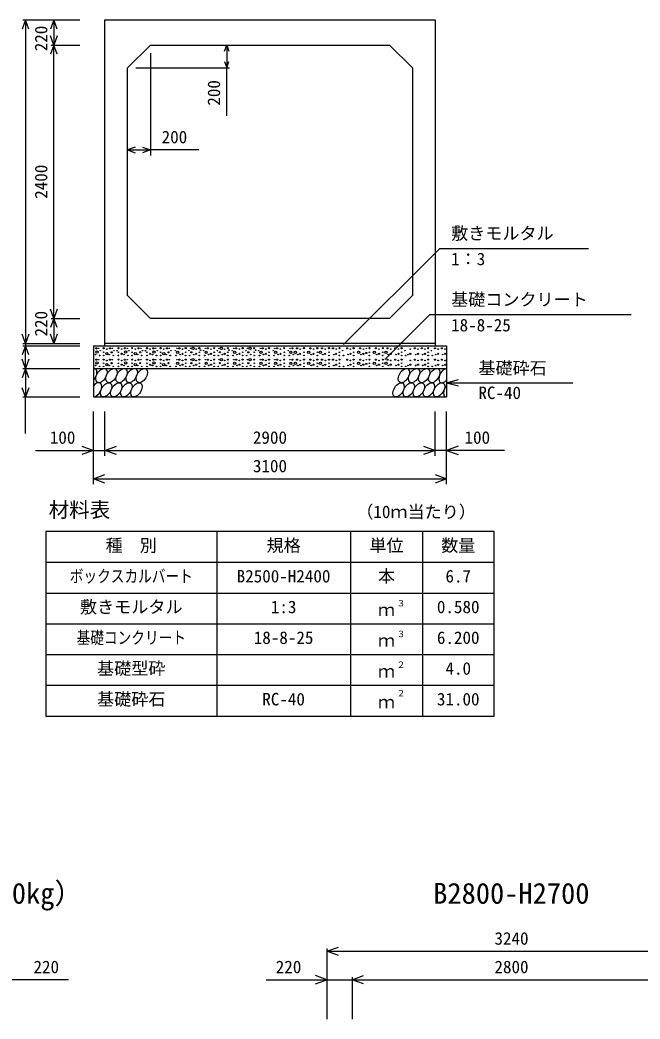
# Model space of a CAD drawing. Units: millimetres, scale not verified. Extents: x -100800 to 100800, y -35640 to 35640.
# Drawn here: x 75645 to 81087, y 268 to 9040 of the extents above; entities that cross this region are included whole.
import ezdxf
from ezdxf.enums import TextEntityAlignment as Align

# ---------------------------------------------------------------- set-up
doc = ezdxf.new("R2010")
doc.units = ezdxf.units.MM
doc.header["$LTSCALE"] = 120
for name, color, linetype, lineweight in [('0-0_DIM', 7, 'Continuous', 25), ('0-2_HATCH', 6, 'Continuous', 25), ('0-3_HYO', 3, 'Continuous', 25), ('0-4_HYO2', 4, 'Continuous', 25), ('0-5_OUTLINE', 3, 'Continuous', 25), ('0-7_TXT', 7, 'Continuous', 25)]:
    doc.layers.add(name, color=color, linetype=linetype, lineweight=lineweight)
doc.styles.add('ＭＳ ゴシック', font='')
doc.styles.get('ＭＳ ゴシック').set_extended_font_data('MS Gothic')

msp = doc.modelspace()

# ---------------------------------------------------------------- linework, layer by layer
at = {"layer": '0-0_DIM'}
for p, q in [((75669, 9040.3), (76169.1, 9040.3)), ((75693, 9040.3), (75693, 6200.3)), ((75943, 9040.3), (75943, 8820.3)), ((75919, 8820.3), (76169.1, 8820.3)), ((75943, 6420.3), (75943, 8820.3)), ((77459.5, 8820.3), (77459.5, 8620.3)), ((76789.1, 8748.3), (76789.1, 7851.7)), ((76661.1, 8620.3), (77483.5, 8620.3)), ((77459.5, 8199.5), (77459.5, 8620.3)), ((76589.1, 7899.7), (76789.1, 7899.7)), ((77213.2, 7899.7), (76789.1, 7899.7)), ((79329, 7034.2), (78484.9, 6190.2)), ((79329, 7034.2), (80634.7, 7034.2)), ((75919, 6420.3), (76169.1, 6420.3)), ((75943, 6420.3), (75943, 6200.3)), ((79241.3, 6453.1), (78848.5, 6060.3)), ((79241.3, 6453.1), (81010.3, 6453.1)), ((75669, 6200.3), (76169.1, 6200.3)), ((75669, 6180.3), (76169.1, 6180.3)), ((75693, 6200.3), (75693, 6180.3)), ((75693, 5980.3), (75693, 6180.3)), ((75669, 5980.3), (76169.1, 5980.3)), ((75693, 5980.3), (75693, 5730.3)), ((79389.1, 5855.3), (79493.4, 5883.3)), ((79389.1, 5855.3), (80498, 5855.3)), ((79389.1, 5855.3), (79493.4, 5827.3)), ((75669, 5730.3), (76169.1, 5730.3)), ((75693, 5408.2), (75693, 5730.3)), ((76289.1, 4963.1), (76289.1, 5602.7)), ((76389.1, 5213.1), (76389.1, 5602.7)), ((79289.1, 5213.1), (79289.1, 5602.7)), ((79389.1, 4963.1), (79389.1, 5602.7)), ((75781.1, 5261.1), (76289.1, 5261.1)), ((76289.1, 5261.1), (76389.1, 5261.1)), ((76389.1, 5261.1), (79289.1, 5261.1)), ((76289.1, 5011.1), (79389.1, 5011.1)), ((78339.1, 886.6), (78339.1, 268)), ((78339.1, 862.6), (81579.1, 862.6)), ((78559.1, 636.6), (78559.1, 268)), ((76071.8, 612.6), (75539.1, 612.6)), ((77806.4, 612.6), (78339.1, 612.6))]:
    msp.add_line(p, q, dxfattribs=at)
for points in [[(75722.6, 8959.1), (75693, 9040.3), (75663.5, 8959.1)], [(75972.6, 8959.1), (75943, 9040.3), (75913.5, 8959.1)], [(75972.6, 8901.5), (75943, 8820.3), (75913.5, 8901.5)], [(75972.6, 8739.1), (75943, 8820.3), (75913.5, 8739.1)], [(77439.8, 8766.2), (77459.5, 8820.3), (77479.2, 8766.2)], [(77439.8, 8674.4), (77459.5, 8620.3), (77479.2, 8674.4)], [(76656.8, 7924.3), (76589.1, 7899.7), (76656.8, 7875)], [(76721.4, 7924.3), (76789.1, 7899.7), (76721.4, 7875)], [(75972.6, 6501.5), (75943, 6420.3), (75913.5, 6501.5)], [(75972.6, 6339.1), (75943, 6420.3), (75913.5, 6339.1)], [(75722.6, 6281.5), (75693, 6200.3), (75663.5, 6281.5)], [(75972.6, 6281.5), (75943, 6200.3), (75913.5, 6281.5)], [(75722.6, 6099.1), (75693, 6180.3), (75663.5, 6099.1)], [(75722.6, 6061.5), (75693, 5980.3), (75663.5, 6061.5)], [(75722.6, 5899.1), (75693, 5980.3), (75663.5, 5899.1)], [(75722.6, 5811.5), (75693, 5730.3), (75663.5, 5811.5)], [(76187.6, 5298), (76289.1, 5261.1), (76187.6, 5224.1)], [(76490.6, 5224.1), (76389.1, 5261.1), (76490.6, 5298)], [(79187.6, 5298), (79289.1, 5261.1), (79187.6, 5224.1)], [(79490.6, 5298), (79389.1, 5261.1), (79490.6, 5224.1)], [(79897.1, 5261.1), (79389.1, 5261.1), (79289.1, 5261.1)], [(76390.6, 4974.1), (76289.1, 5011.1), (76390.6, 5048)], [(79287.6, 5048), (79389.1, 5011.1), (79287.6, 4974.1)], [(78440.6, 825.7), (78339.1, 862.6), (78440.6, 899.6)], [(78237.6, 575.7), (78339.1, 612.6), (78237.6, 649.6)], [(78660.6, 575.7), (78559.1, 612.6), (78660.6, 649.6)], [(78339.1, 612.6), (78559.1, 612.6), (81359.1, 612.6), (81579.1, 612.6)]]:
    msp.add_lwpolyline(points, dxfattribs=at)
at = {"layer": '0-2_HATCH'}
for centre, radius in [((76315.1, 6157.5), 5), ((76336.2, 6157.5), 2.5), ((76379.1, 6158.4), 5), ((76407.1, 6150.5), 2.5), ((76435.1, 6157.5), 5), ((76456.2, 6157.5), 2.5), ((76509.1, 6158.4), 5), ((76537.1, 6150.5), 2.5), ((76565.1, 6157.5), 5), ((76586.2, 6157.5), 2.5), ((76629.1, 6158.4), 5), ((76657.1, 6150.5), 2.5), ((76685.1, 6157.5), 5), ((76706.2, 6157.5), 2.5), ((76759.1, 6158.4), 5), ((76787.1, 6150.5), 2.5), ((76815.1, 6157.5), 5), ((76836.2, 6157.5), 2.5), ((76879.1, 6158.4), 5), ((76907.1, 6150.5), 2.5), ((76935.1, 6157.5), 5), ((76956.2, 6157.5), 2.5), ((77022, 6157.5), 2.5), ((77043.1, 6157.5), 5), ((77071.1, 6150.5), 2.5), ((77099.1, 6158.4), 5), ((77142, 6157.5), 2.5), ((77163.1, 6157.5), 10), ((77191.1, 6150.5), 2.5), ((77219.1, 6158.4), 5), ((77230.5, 6140.8), 2.5), ((77272, 6157.5), 2.5), ((77293.1, 6157.5), 5), ((77321.1, 6150.5), 2.5), ((77349.1, 6158.4), 5), ((77392, 6157.5), 2.5), ((77413.1, 6157.5), 10), ((77441.1, 6150.5), 2.5), ((77469.1, 6158.4), 5), ((77480.5, 6140.8), 2.5), ((77522, 6157.5), 2.5), ((77543.1, 6157.5), 5), ((77571.1, 6150.5), 2.5), ((77599.1, 6158.4), 5), ((77642, 6157.5), 2.5), ((77663.1, 6157.5), 10), ((77701, 6158.4), 5), ((77712.3, 6140.8), 2.5), ((77753.9, 6157.5), 2.5), ((77774.9, 6157.5), 5), ((77802.9, 6150.5), 2.5), ((77831, 6158.4), 5), ((77881.9, 6157.5), 2.5), ((77902.9, 6157.5), 5), ((77931, 6150.5), 2.5), ((77963.9, 6158.4), 5), ((78014.8, 6157.5), 2.5), ((78035.9, 6157.5), 5), ((78076.5, 6157.5), 5), ((78104.6, 6150.5), 2.5), ((78137.5, 6158.4), 5), ((78193.4, 6157.5), 5), ((78221.4, 6150.5), 2.5), ((78254.3, 6158.4), 5), ((78296.1, 6157.5), 5), ((78324.1, 6150.5), 2.5), ((78357, 6158.4), 5), ((78392.3, 6157.5), 5), ((78420.3, 6150.5), 2.5), ((78448.4, 6158.4), 5), ((78517.1, 6157.5), 5), ((78545.1, 6150.5), 2.5), ((78573.2, 6158.4), 5), ((78630.5, 6157.5), 5), ((78658.6, 6150.5), 2.5), ((78684.7, 6157.5), 2.5), ((78712, 6158.4), 5), ((78767.9, 6157.5), 5), ((78796, 6150.5), 2.5), ((78828.9, 6158.4), 5), ((78870.6, 6157.5), 5), ((78898.7, 6150.5), 2.5), ((78938.4, 6157.5), 5), ((78966.4, 6150.5), 2.5), ((78994.5, 6158.4), 5), ((79070.4, 6150.5), 2.5), ((79110.2, 6157.5), 5), ((79138.2, 6150.5), 2.5), ((79171.3, 6157.5), 5), ((79199.3, 6150.5), 2.5), ((79227.3, 6158.4), 5), ((79286.9, 6157.5), 5), ((79315, 6150.5), 2.5), ((79348, 6157.5), 5), ((79376.1, 6150.5), 2.5), ((76308.1, 6102.3), 2.5), ((76315.1, 6057.5), 5), ((76321.7, 6124.5), 10), ((76336.2, 6057.5), 2.5), ((76343.2, 6094.4), 2.5), ((76350.2, 6136.5), 2.5), ((76379.1, 6058.4), 5), ((76379.1, 6122.5), 2.5), ((76379.1, 6094.4), 2.5), ((76407.1, 6109.3), 10), ((76407.1, 6050.5), 2.5), ((76428.1, 6102.3), 2.5), ((76435.1, 6057.5), 5), ((76449.2, 6122.5), 5), ((76456.2, 6057.5), 2.5), ((76463.2, 6094.4), 2.5), ((76470.2, 6136.5), 2.5), ((76496.7, 6135.6), 2.5), ((76509.1, 6058.4), 5), ((76509.1, 6122.5), 2.5), ((76509.1, 6094.4), 2.5), ((76537.1, 6109.3), 5), ((76537.1, 6050.5), 2.5), ((76558.1, 6102.3), 2.5), ((76565.1, 6057.5), 5), ((76571.7, 6124.5), 10), ((76586.2, 6057.5), 2.5), ((76593.2, 6094.4), 2.5), ((76600.2, 6136.5), 2.5), ((76629.1, 6058.4), 5), ((76629.1, 6122.5), 2.5), ((76629.1, 6094.4), 2.5), ((76657.1, 6109.3), 10), ((76657.1, 6050.5), 2.5), ((76678.1, 6102.3), 2.5), ((76685.1, 6057.5), 5), ((76699.2, 6122.5), 5), ((76706.2, 6057.5), 2.5), ((76713.2, 6094.4), 2.5), ((76720.2, 6136.5), 2.5), ((76746.7, 6135.6), 2.5), ((76759.1, 6058.4), 5), ((76759.1, 6122.5), 2.5), ((76759.1, 6094.4), 2.5), ((76787.1, 6109.3), 5), ((76787.1, 6050.5), 2.5), ((76808.1, 6102.3), 2.5), ((76815.1, 6057.5), 5), ((76821.7, 6124.5), 10), ((76836.2, 6057.5), 2.5), ((76843.2, 6094.4), 2.5), ((76850.2, 6136.5), 2.5), ((76879.1, 6058.4), 5), ((76879.1, 6122.5), 2.5), ((76879.1, 6094.4), 2.5), ((76907.1, 6109.3), 10), ((76907.1, 6050.5), 2.5), ((76928.1, 6102.3), 2.5), ((76935.1, 6057.5), 5), ((76949.2, 6122.5), 5), ((76956.2, 6057.5), 2.5), ((76963.2, 6094.4), 2.5), ((76970.2, 6136.5), 2.5), ((77008, 6136.5), 2.5), ((77015, 6094.4), 2.5), ((77029, 6122.5), 10), ((77022, 6057.5), 2.5), ((77043.1, 6057.5), 5), ((77050.1, 6102.3), 2.5), ((77071.1, 6109.3), 5), ((77071.1, 6050.5), 2.5), ((77099.1, 6058.4), 5), ((77099.1, 6122.5), 2.5), ((77099.1, 6094.4), 2.5), ((77128, 6136.5), 2.5), ((77135, 6094.4), 2.5), ((77142, 6057.5), 2.5), ((77149, 6122.5), 5), ((77163.1, 6057.5), 10), ((77170.1, 6102.3), 2.5), ((77191.1, 6109.3), 5), ((77191.1, 6050.5), 2.5), ((77219.1, 6058.4), 5), ((77219.1, 6122.5), 2.5), ((77219.1, 6094.4), 2.5), ((77258, 6136.5), 2.5), ((77265, 6094.4), 2.5), ((77279, 6122.5), 10), ((77272, 6057.5), 2.5), ((77293.1, 6057.5), 5), ((77300.1, 6102.3), 2.5), ((77321.1, 6109.3), 5), ((77321.1, 6050.5), 2.5), ((77349.1, 6058.4), 5), ((77349.1, 6122.5), 2.5), ((77349.1, 6094.4), 2.5), ((77378, 6136.5), 2.5), ((77385, 6094.4), 2.5), ((77392, 6057.5), 2.5), ((77399, 6122.5), 5), ((77413.1, 6057.5), 10), ((77420.1, 6102.3), 2.5), ((77441.1, 6109.3), 5), ((77441.1, 6050.5), 2.5), ((77469.1, 6058.4), 5), ((77469.1, 6122.5), 2.5), ((77469.1, 6094.4), 2.5), ((77508, 6136.5), 2.5), ((77515, 6094.4), 2.5), ((77529, 6122.5), 10), ((77522, 6057.5), 2.5), ((77543.1, 6057.5), 5), ((77550.1, 6102.3), 2.5), ((77571.1, 6109.3), 5), ((77571.1, 6050.5), 2.5), ((77599.1, 6058.4), 5), ((77599.1, 6122.5), 2.5), ((77599.1, 6094.4), 2.5), ((77628, 6136.5), 2.5), ((77635, 6094.4), 2.5), ((77642, 6057.5), 2.5), ((77649, 6122.5), 5), ((77663.1, 6057.5), 10), ((77670.1, 6102.3), 2.5), ((77701, 6058.4), 5), ((77701, 6122.5), 2.5), ((77701, 6094.4), 2.5), ((77739.8, 6136.5), 2.5), ((77746.8, 6094.4), 2.5), ((77760.9, 6122.5), 10), ((77753.9, 6057.5), 2.5), ((77774.9, 6057.5), 5), ((77781.9, 6102.3), 2.5), ((77802.9, 6109.3), 5), ((77802.9, 6050.5), 2.5), ((77831, 6058.4), 5), ((77831, 6122.5), 2.5), ((77831, 6094.4), 2.5), ((77867.9, 6136.5), 2.5), ((77874.9, 6094.4), 2.5), ((77888.9, 6122.5), 10), ((77881.9, 6057.5), 2.5), ((77902.9, 6057.5), 5), ((77910, 6102.3), 2.5), ((77931, 6109.3), 5), ((77931, 6050.5), 2.5), ((77963.9, 6058.4), 5), ((77963.9, 6122.5), 2.5), ((77963.9, 6094.4), 2.5), ((78000.8, 6136.5), 2.5), ((78007.8, 6094.4), 2.5), ((78021.9, 6122.5), 10), ((78014.8, 6057.5), 2.5), ((78035.9, 6057.5), 5), ((78042.9, 6102.3), 2.5), ((78062.5, 6122.5), 10), ((78076.5, 6057.5), 5), ((78083.6, 6102.3), 2.5), ((78104.6, 6109.3), 5), ((78104.6, 6050.5), 2.5), ((78137.5, 6058.4), 5), ((78137.5, 6122.5), 2.5), ((78137.5, 6094.4), 2.5), ((78179.4, 6122.5), 10), ((78193.4, 6057.5), 5), ((78200.4, 6102.3), 2.5), ((78221.4, 6109.3), 5), ((78221.4, 6050.5), 2.5), ((78254.3, 6058.4), 5), ((78254.3, 6122.5), 2.5), ((78254.3, 6094.4), 2.5), ((78282.1, 6122.5), 10), ((78296.1, 6057.5), 5), ((78303.1, 6102.3), 2.5), ((78324.1, 6109.3), 5), ((78324.1, 6050.5), 2.5), ((78357, 6058.4), 5), ((78357, 6122.5), 2.5), ((78357, 6094.4), 2.5), ((78392.3, 6057.5), 5), ((78399.3, 6102.3), 2.5), ((78420.3, 6109.3), 5), ((78420.3, 6050.5), 2.5), ((78448.4, 6058.4), 5), ((78448.4, 6122.5), 2.5), ((78448.4, 6094.4), 2.5), ((78477.2, 6136.5), 2.5), ((78484.2, 6094.4), 2.5), ((78517.1, 6057.5), 5), ((78524.1, 6102.3), 2.5), ((78545.1, 6109.3), 5), ((78545.1, 6050.5), 2.5), ((78573.2, 6058.4), 5), ((78573.2, 6122.5), 2.5), ((78573.2, 6094.4), 2.5), ((78616.5, 6122.5), 10), ((78630.5, 6057.5), 5), ((78637.5, 6102.3), 2.5), ((78658.6, 6109.3), 5), ((78658.6, 6050.5), 2.5), ((78684.7, 6116.3), 5), ((78684.7, 6057.5), 2.5), ((78712, 6058.4), 5), ((78712, 6122.5), 2.5), ((78712, 6094.4), 2.5), ((78753.9, 6122.5), 10), ((78767.9, 6057.5), 5), ((78775, 6102.3), 2.5), ((78796, 6109.3), 5), ((78796, 6050.5), 2.5), ((78828.9, 6058.4), 5), ((78828.9, 6122.5), 2.5), ((78828.9, 6094.4), 2.5), ((78856.6, 6122.5), 10), ((78870.6, 6057.5), 5), ((78877.6, 6102.3), 2.5), ((78898.7, 6109.3), 5), ((78898.7, 6050.5), 2.5), ((78938.4, 6057.5), 5), ((78945.4, 6102.3), 2.5), ((78966.4, 6109.3), 5), ((78966.4, 6050.5), 2.5), ((78994.5, 6058.4), 5), ((78994.5, 6122.5), 2.5), ((78994.5, 6094.4), 2.5), ((79023.4, 6136.5), 2.5), ((79030.4, 6094.4), 2.5), ((79049.4, 6102.3), 2.5), ((79070.4, 6109.3), 5), ((79070.4, 6050.5), 2.5), ((79110.2, 6057.5), 5), ((79117.2, 6102.3), 2.5), ((79138.2, 6109.3), 5), ((79138.2, 6050.5), 2.5), ((79171.3, 6057.5), 5), ((79178.3, 6102.3), 2.5), ((79199.3, 6109.3), 5), ((79199.3, 6050.5), 2.5), ((79227.3, 6058.4), 5), ((79227.3, 6122.5), 2.5), ((79227.3, 6094.4), 2.5), ((79256.2, 6136.5), 2.5), ((79263.2, 6094.4), 2.5), ((79286.9, 6057.5), 5), ((79294, 6102.3), 2.5), ((79315, 6109.3), 5), ((79315, 6050.5), 2.5), ((79348, 6057.5), 5), ((79355, 6102.3), 2.5), ((79376.1, 6109.3), 5), ((79376.1, 6050.5), 2.5), ((76308.1, 6006.2), 2.5), ((76321.7, 6028.4), 10), ((76343.2, 5998.4), 2.5), ((76379.1, 6026.4), 2.5), ((76379.1, 5998.4), 2.5), ((76407.1, 6013.2), 10), ((76428.1, 6006.2), 2.5), ((76449.2, 6026.4), 5), ((76463.2, 5998.4), 2.5), ((76509.1, 6026.4), 2.5), ((76509.1, 5998.4), 2.5), ((76537.1, 6013.2), 5), ((76558.1, 6006.2), 2.5), ((76571.7, 6028.4), 10), ((76593.2, 5998.4), 2.5), ((76629.1, 6026.4), 2.5), ((76629.1, 5998.4), 2.5), ((76657.1, 6013.2), 10), ((76678.1, 6006.2), 2.5), ((76699.2, 6026.4), 5), ((76713.2, 5998.4), 2.5), ((76759.1, 6026.4), 2.5), ((76759.1, 5998.4), 2.5), ((76787.1, 6013.2), 5), ((76808.1, 6006.2), 2.5), ((76821.7, 6028.4), 10), ((76843.2, 5998.4), 2.5), ((76879.1, 6026.4), 2.5), ((76879.1, 5998.4), 2.5), ((76907.1, 6013.2), 10), ((76928.1, 6006.2), 2.5), ((76949.2, 6026.4), 5), ((76963.2, 5998.4), 2.5), ((77015, 5998.4), 2.5), ((77029, 6026.4), 10), ((77050.1, 6006.2), 2.5), ((77071.1, 6013.2), 5), ((77099.1, 6026.4), 2.5), ((77099.1, 5998.4), 2.5), ((77135, 5998.4), 2.5), ((77149, 6026.4), 5), ((77170.1, 6006.2), 2.5), ((77191.1, 6013.2), 5), ((77219.1, 6026.4), 2.5), ((77219.1, 5998.4), 2.5), ((77265, 5998.4), 2.5), ((77279, 6026.4), 10), ((77300.1, 6006.2), 2.5), ((77321.1, 6013.2), 5), ((77349.1, 6026.4), 2.5), ((77349.1, 5998.4), 2.5), ((77385, 5998.4), 2.5), ((77399, 6026.4), 5), ((77420.1, 6006.2), 2.5), ((77441.1, 6013.2), 5), ((77469.1, 6026.4), 2.5), ((77469.1, 5998.4), 2.5), ((77515, 5998.4), 2.5), ((77529, 6026.4), 10), ((77550.1, 6006.2), 2.5), ((77571.1, 6013.2), 5), ((77599.1, 6026.4), 2.5), ((77599.1, 5998.4), 2.5), ((77635, 5998.4), 2.5), ((77649, 6026.4), 5), ((77670.1, 6006.2), 2.5), ((77701, 6026.4), 2.5), ((77701, 5998.4), 2.5), ((77746.8, 5998.4), 2.5), ((77760.9, 6026.4), 10), ((77781.9, 6006.2), 2.5), ((77802.9, 6013.2), 5), ((77831, 6026.4), 2.5), ((77831, 5998.4), 2.5), ((77874.9, 5998.4), 2.5), ((77888.9, 6026.4), 10), ((77910, 6006.2), 2.5), ((77931, 6013.2), 5), ((77963.9, 6026.4), 2.5), ((77963.9, 5998.4), 2.5), ((78007.8, 5998.4), 2.5), ((78021.9, 6026.4), 10), ((78042.9, 6006.2), 2.5), ((78062.5, 6026.4), 10), ((78083.6, 6006.2), 2.5), ((78104.6, 6013.2), 5), ((78137.5, 6026.4), 2.5), ((78137.5, 5998.4), 2.5), ((78179.4, 6026.4), 10), ((78200.4, 6006.2), 2.5), ((78221.4, 6013.2), 5), ((78254.3, 6026.4), 2.5), ((78254.3, 5998.4), 2.5), ((78282.1, 6026.4), 10), ((78303.1, 6006.2), 2.5), ((78324.1, 6013.2), 5), ((78357, 6026.4), 2.5), ((78357, 5998.4), 2.5), ((78399.3, 6006.2), 2.5), ((78420.3, 6013.2), 5), ((78448.4, 6026.4), 2.5), ((78448.4, 5998.4), 2.5), ((78484.2, 5998.4), 2.5), ((78524.1, 6006.2), 2.5), ((78545.1, 6013.2), 5), ((78573.2, 6026.4), 2.5), ((78573.2, 5998.4), 2.5), ((78616.5, 6026.4), 10), ((78637.5, 6006.2), 2.5), ((78658.6, 6013.2), 5), ((78684.7, 6020.2), 5), ((78712, 6026.4), 2.5), ((78712, 5998.4), 2.5), ((78753.9, 6026.4), 10), ((78775, 6006.2), 2.5), ((78796, 6013.2), 5), ((78828.9, 6026.4), 2.5), ((78828.9, 5998.4), 2.5), ((78856.6, 6026.4), 10), ((78877.6, 6006.2), 2.5), ((78898.7, 6013.2), 5), ((78945.4, 6006.2), 2.5), ((78966.4, 6013.2), 5), ((78994.5, 6026.4), 2.5), ((78994.5, 5998.4), 2.5), ((79030.4, 5998.4), 2.5), ((79049.4, 6006.2), 2.5), ((79070.4, 6013.2), 5), ((79117.2, 6006.2), 2.5), ((79138.2, 6013.2), 5), ((79178.3, 6006.2), 2.5), ((79199.3, 6013.2), 5), ((79227.3, 6026.4), 2.5), ((79227.3, 5998.4), 2.5), ((79263.2, 5998.4), 2.5), ((79294, 6006.2), 2.5), ((79315, 6013.2), 5), ((79355, 6006.2), 2.5), ((79376.1, 6013.2), 5)]:
    msp.add_circle(centre, radius, dxfattribs=at)
for centre, start_param, end_param in [((76270.8, 5917.8), 4.335544, 6.724593), ((79369.8, 5917.8), 0.419949, 4.357003), ((76312.3, 5792.8), 3.496422, 7.58605), ((79411.4, 5792.8), 1.28053, 3.496422)]:
    msp.add_ellipse(centre, major_axis=(36.4, 58.9), ratio=0.5792, start_param=start_param, end_param=end_param, dxfattribs=at)
for centre in [(76359.5, 5917.8), (76448.2, 5917.8), (76536.9, 5917.8), (76625.6, 5917.8), (76714.3, 5917.8), (79015, 5917.8), (79103.7, 5917.8), (79192.4, 5917.8), (79281.1, 5917.8), (76401, 5792.8), (76489.7, 5792.8), (76578.4, 5792.8), (76667.1, 5792.8), (78967.9, 5792.8), (79056.6, 5792.8), (79145.3, 5792.8), (79234, 5792.8), (79322.7, 5792.8)]:
    msp.add_ellipse(centre, major_axis=(36.4, 58.9), ratio=0.5792, dxfattribs=at)
at = {"layer": '0-3_HYO'}
for p, q in [((77371.6, 4548.6), (77371.6, 2928.6)), ((78546.6, 4548.6), (78546.6, 2928.6)), ((79176.6, 4548.6), (79176.6, 2928.6)), ((75871.6, 4278.6), (79806.6, 4278.6))]:
    msp.add_line(p, q, dxfattribs=at)
msp.add_lwpolyline([(75871.6, 2928.6), (79806.6, 2928.6), (79806.6, 4548.6), (75871.6, 4548.6)], close=True, dxfattribs=at)
at = {"layer": '0-4_HYO2'}
for p, q in [((75871.6, 4008.6), (79806.6, 4008.6)), ((75871.6, 3738.6), (79806.6, 3738.6)), ((75871.6, 3468.6), (79806.6, 3468.6)), ((75871.6, 3198.6), (79806.6, 3198.6))]:
    msp.add_line(p, q, dxfattribs=at)
at = {"layer": '0-5_OUTLINE'}
for p, q in [((76389.1, 6180.3), (76389.1, 9040.3)), ((76789.1, 8820.3), (76589.1, 8620.3)), ((76789.1, 8820.3), (78889.1, 8820.3)), ((79089.1, 8620.3), (78889.1, 8820.3)), ((76589.1, 6620.3), (76589.1, 8620.3)), ((79089.1, 8620.3), (79089.1, 6620.3)), ((76789.1, 6420.3), (76589.1, 6620.3)), ((79089.1, 6620.3), (78889.1, 6420.3)), ((78889.1, 6420.3), (76789.1, 6420.3)), ((76289.1, 6180.3), (76289.1, 5730.3)), ((76289.1, 6180.3), (79389.1, 6180.3)), ((79289.1, 6200.3), (76389.1, 6200.3)), ((79389.1, 6180.3), (79389.1, 5730.3)), ((76289.1, 5980.3), (79389.1, 5980.3)), ((76289.1, 5730.3), (79389.1, 5730.3))]:
    msp.add_line(p, q, dxfattribs=at)
msp.add_lwpolyline([(76389.1, 9040.3), (79289.1, 9040.3), (79289.1, 6180.3)], dxfattribs=at)

# ---------------------------------------------------------------- texts
at = {"layer": '0-0_DIM', "style": 'ＭＳ ゴシック'}
for s, p in [('220', (75918, 8765.6)), ('200', (77434.5, 8288)), ('2400', (75918, 7470.3)), ('220', (75918, 6261.1))]:
    msp.add_text(s, height=110, rotation=90, dxfattribs=at).set_placement(p, align=Align.BOTTOM_LEFT)
for s, p in [('200', (76888.3, 7924.7)), ('敷きモルタル', (79428.6, 7079.2)), ('1：3', (79428.6, 6854)), ('基礎コンクリート', (79428.6, 6498)), ('18-8-25', (79428.6, 6272.9)), ('基礎砕石', (79668.3, 5896.5)), ('RC-40', (79668.3, 5678.9)), ('100', (75906.7, 5286.1)), ('2900', (77689.1, 5286.1)), ('100', (79546.5, 5286.1)), ('3100', (77689.1, 5036.1)), ('3240', (79809.1, 887.6)), ('220', (75763.4, 637.6)), ('220', (77889.8, 637.6)), ('2800', (79809.1, 637.6))]:
    msp.add_text(s, height=110, dxfattribs=at).set_placement(p, align=Align.BOTTOM_LEFT)
at = {"layer": '0-7_TXT', "style": 'ＭＳ ゴシック'}
for s, height, p in [('材料表', 132, (75896.6, 4633.6)), ('（10ｍ当たり）', 110, (78596.6, 4633.6)), ('種\u3000別', 110, (76396.6, 4338.6)), ('規格', 110, (77809.1, 4338.6)), ('単位', 110, (78711.6, 4338.6)), ('数量', 110, (79341.6, 4338.6)), ('B2500-H2400', 110, (77546.6, 4068.6)), ('本', 110, (78786.6, 4068.6)), ('6.7', 110, (79379.1, 4068.6)), ('敷きモルタル', 110, (76171.6, 3798.6)), ('1:3', 110, (77846.6, 3798.6)), ('ｍ', 110, (78786.6, 3773.6)), ('３', 55, (78950.5, 3874.5)), ('0.580', 110, (79304.1, 3798.6)), ('18-8-25', 110, (77696.6, 3528.6)), ('ｍ', 110, (78786.6, 3503.6)), ('３', 55, (78950.5, 3604.5)), ('6.200', 110, (79304.1, 3528.6)), ('基礎型砕', 110, (76321.6, 3258.6)), ('ｍ', 110, (78786.6, 3233.6)), ('２', 55, (78950.5, 3334.5)), ('4.0', 110, (79379.1, 3258.6)), ('基礎砕石', 110, (76321.6, 2988.6)), ('RC-40', 110, (77771.6, 2988.6)), ('ｍ', 110, (78786.6, 2963.6)), ('２', 55, (78950.5, 3084.5)), ('31.00', 110, (79304.1, 2988.6)), ('（6950kg）', 183.3, (74949.3, 1225.3)), ('B2800-H2700', 183.3, (79271.6, 1225.3))]:
    msp.add_text(s, height=height, dxfattribs=at).set_placement(p, align=Align.BOTTOM_LEFT)
at = {"layer": '0-7_TXT', "style": 'ＭＳ ゴシック', "width": 0.8}
for s, p in [('ボックスカルバート', (76081.6, 4068.6)), ('基礎コンクリート', (76141.6, 3528.6))]:
    msp.add_text(s, height=110, dxfattribs=at).set_placement(p, align=Align.BOTTOM_LEFT)

doc.saveas('drawing.dxf')
